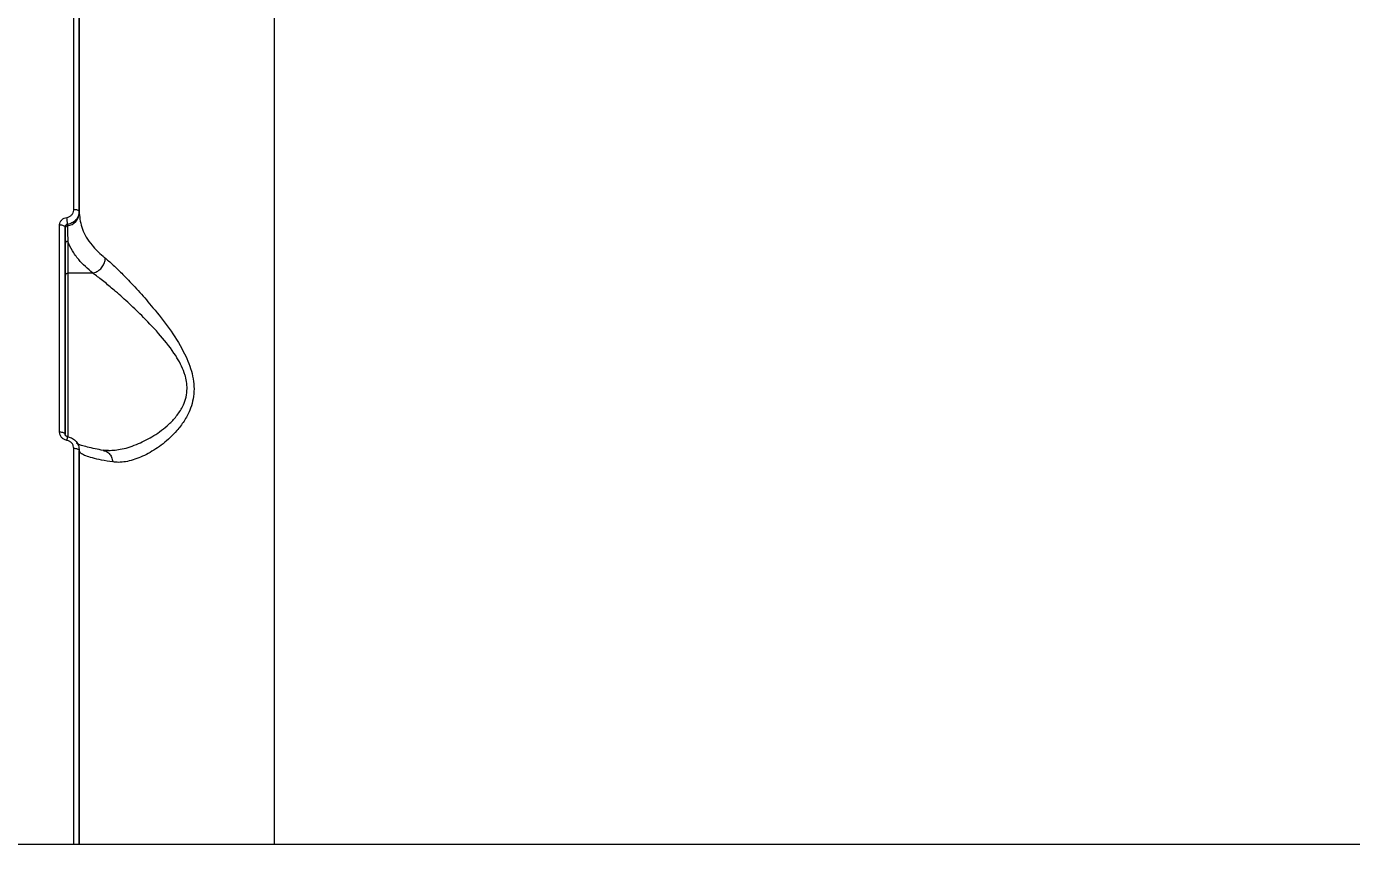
# Model space of a CAD drawing. Header units: millimetres. Extents: x -10881 to 8954, y -8695 to 5624.
# Drawn here: x -4505.8 to -4271.4, y 1703.8 to 1848.7 of the extents above; entities that cross this region are included whole.
import ezdxf

# ---------------------------------------------------------------- set-up
doc = ezdxf.new("R2010")
doc.units = ezdxf.units.MM
for name, color, linetype in [('DIKOM_ОБЪЕКТ', 7, 'Continuous'), ('DIKOM_РАЗМЕР_ЗОНА', 7, 'Continuous'), ('DIKOM_РАЗМЕР_ОБЪЕКТА', 7, 'Continuous')]:
    doc.layers.add(name, color=color, linetype=linetype)
doc.styles.add('style1', font='arial.ttf', dxfattribs={"width": 0.8})
doc.dimstyles.new('1-50', dxfattribs={"dimtxt": 300, "dimasz": 200, "dimexe": 100, "dimexo": 0, "dimgap": 100, "dimtad": 1, "dimtxsty": 'style1', "dimcen": 200, "dimclrd": 7, "dimclre": 7, "dimclrt": 7, "dimadec": 1, "dimazin": 2, "dimtfac": 1, "dimtmove": 0, "dimatfit": 2, "dimfxl": 0, "dimlwd": 25, "dimlwe": 18, "dimarcsym": 0})

# ---------------------------------------------------------------- blocks, each defined once
blk = doc.blocks.new('*D9')
at = {"layer": 'Defpoints', "color": 0, "transparency": 16777216}
for p in [(-9533.99, 4149), (-6877.05, 4149), (-2715.65, -5051.15)]:
    blk.add_point(p, dxfattribs=at)
at = {"layer": 'DIKOM_РАЗМЕР_ОБЪЕКТА', "color": 7, "lineweight": 18, "transparency": 16777216}
for p, q in [((-6877.05, 4149), (-9633.99, 4149)), ((-2715.65, -5051.15), (-9633.99, -5051.15))]:
    blk.add_line(p, q, dxfattribs=at)
at = {"layer": 'DIKOM_РАЗМЕР_ОБЪЕКТА', "color": 7, "lineweight": 25, "transparency": 16777216}
blk.add_line((-9533.99, -4851.15), (-9533.99, 3949), dxfattribs=at)
at = {"layer": 'DIKOM_РАЗМЕР_ОБЪЕКТА', "color": 7, "transparency": 16777216}
for points in [[(-9567.32, 3949), (-9500.66, 3949), (-9533.99, 4149)], [(-9567.32, -4851.15), (-9500.66, -4851.15), (-9533.99, -5051.15)]]:
    blk.add_solid(points, dxfattribs=at)
at = {"layer": 'DIKOM_РАЗМЕР_ОБЪЕКТА', "color": 7, "transparency": 16777216, "insert": (-9787.16, -451.07), "char_height": 300, "attachment_point": 5, "rotation": 90, "style": 'style1'}
blk.add_mtext('9200', dxfattribs=at)
blk = doc.blocks.new('*D10')
at = {"layer": 'Defpoints', "color": 0, "transparency": 16777216}
for p in [(-7152.73, 2730.8), (7385.22, 911.28), (7385.22, -7693.77)]:
    blk.add_point(p, dxfattribs=at)
at = {"layer": 'DIKOM_РАЗМЕР_ОБЪЕКТА', "color": 7, "lineweight": 18, "transparency": 16777216}
for p, q in [((-7152.73, 2730.8), (-7152.73, -7793.77)), ((7385.22, 911.28), (7385.22, -7793.77))]:
    blk.add_line(p, q, dxfattribs=at)
at = {"layer": 'DIKOM_РАЗМЕР_ОБЪЕКТА', "color": 7, "lineweight": 25, "transparency": 16777216}
blk.add_line((-6952.73, -7693.77), (7185.22, -7693.77), dxfattribs=at)
at = {"layer": 'DIKOM_РАЗМЕР_ОБЪЕКТА', "color": 7, "transparency": 16777216}
for points in [[(-6952.73, -7660.43), (-6952.73, -7727.1), (-7152.73, -7693.77)], [(7185.22, -7660.43), (7185.22, -7727.1), (7385.22, -7693.77)]]:
    blk.add_solid(points, dxfattribs=at)
at = {"layer": 'DIKOM_РАЗМЕР_ОБЪЕКТА', "color": 7, "transparency": 16777216, "insert": (116.24, -7440.59), "char_height": 300, "attachment_point": 5, "style": 'style1'}
blk.add_mtext('14500', dxfattribs=at)
blk = doc.blocks.new('*D11')
at = {"layer": 'Defpoints', "color": 0, "transparency": 16777216}
for p in [(-7028.45, 5624.13), (-10431.26, -7165.91), (-2784.83, -7165.91)]:
    blk.add_point(p, dxfattribs=at)
at = {"layer": 'DIKOM_РАЗМЕР_ЗОНА', "color": 7, "lineweight": 18, "transparency": 16777216}
for p, q in [((-7028.45, 5624.13), (-10531.26, 5624.13)), ((-2784.83, -7165.91), (-10531.26, -7165.91))]:
    blk.add_line(p, q, dxfattribs=at)
at = {"layer": 'DIKOM_РАЗМЕР_ЗОНА', "color": 7, "lineweight": 25, "transparency": 16777216}
blk.add_line((-10431.26, 5424.13), (-10431.26, -6965.91), dxfattribs=at)
at = {"layer": 'DIKOM_РАЗМЕР_ЗОНА', "color": 7, "transparency": 16777216}
for points in [[(-10464.6, 5424.13), (-10397.93, 5424.13), (-10431.26, 5624.13)], [(-10464.6, -6965.91), (-10397.93, -6965.91), (-10431.26, -7165.91)]]:
    blk.add_solid(points, dxfattribs=at)
at = {"layer": 'DIKOM_РАЗМЕР_ЗОНА', "color": 7, "transparency": 16777216, "insert": (-10684.43, -770.89), "char_height": 300, "attachment_point": 5, "rotation": 90, "style": 'style1'}
blk.add_mtext('12800', dxfattribs=at)
blk = doc.blocks.new('*D12')
at = {"layer": 'Defpoints', "color": 0, "transparency": 16777216}
for p in [(-9113.32, 3014.05), (8954.2, 2756.48), (8954.2, -8594.51)]:
    blk.add_point(p, dxfattribs=at)
at = {"layer": 'DIKOM_РАЗМЕР_ЗОНА', "color": 7, "lineweight": 18, "transparency": 16777216}
for p, q in [((-9113.32, 3014.05), (-9113.32, -8694.51)), ((8954.2, 2756.48), (8954.2, -8694.51))]:
    blk.add_line(p, q, dxfattribs=at)
at = {"layer": 'DIKOM_РАЗМЕР_ЗОНА', "color": 7, "lineweight": 25, "transparency": 16777216}
blk.add_line((-8913.32, -8594.51), (8754.2, -8594.51), dxfattribs=at)
at = {"layer": 'DIKOM_РАЗМЕР_ЗОНА', "color": 7, "transparency": 16777216}
for points in [[(-8913.32, -8561.18), (-8913.32, -8627.85), (-9113.32, -8594.51)], [(8754.2, -8561.18), (8754.2, -8627.85), (8954.2, -8594.51)]]:
    blk.add_solid(points, dxfattribs=at)
at = {"layer": 'DIKOM_РАЗМЕР_ЗОНА', "color": 7, "transparency": 16777216, "insert": (-79.56, -8341.34), "char_height": 300, "attachment_point": 5, "style": 'style1'}
blk.add_mtext('18000', dxfattribs=at)

msp = doc.modelspace()

# ---------------------------------------------------------------- linework, layer by layer
at = {"layer": 'DIKOM_ОБЪЕКТ', "color": 7, "linetype": 'Continuous', "lineweight": 15}
for p, q in [((-4496.513, 1815.891), (-4496.513, 1815.612)), ((-4499.013, 1812.929), (-4499.013, 1813.144)), ((-4499.013, 1810.144), (-4499.013, 1812.929)), ((-4498.596, 1813.625), (-4498.596, 1813.376)), ((-4499.013, 1804.514), (-4499.013, 1810.144)), ((-4498.513, 1810.597), (-4498.513, 1804.967)), ((-4494.108, 1804.967), (-4498.513, 1804.967)), ((-4499.013, 1794.381), (-4499.013, 1794.544)), ((-4498.596, 1776.045), (-4498.597, 1776.05)), ((-4491.498, 1773.558), (-4491.339, 1773.576)), ((-3761.35, 1703.825), (-6067.666, 1703.825))]:
    msp.add_line(p, q, dxfattribs=at)
at = {"layer": 'DIKOM_ОБЪЕКТ', "color": 7, "linetype": 'Continuous', "lineweight": 15, "flags": 128}
for points in [[(-4462.011, 1942.153), (-4462.011, 1923.612), (-4462.011, 1904.904), (-4462.011, 1886.035), (-4462.011, 1867.01), (-4462.011, 1847.835), (-4462.011, 1828.517), (-4462.011, 1809.062), (-4462.011, 1789.476), (-4462.011, 1769.765), (-4462.011, 1749.936), (-4462.011, 1729.994), (-4462.011, 1709.946), (-4462.011, 1703.825)], [(-4497.472, 1816.236), (-4497.472, 1829.127), (-4497.472, 1841.962), (-4497.472, 1854.74), (-4497.472, 1867.458), (-4497.472, 1880.115), (-4497.472, 1892.71), (-4497.472, 1905.241), (-4497.472, 1917.706)], [(-4496.513, 1917.277), (-4496.513, 1904.822), (-4496.513, 1892.302), (-4496.513, 1879.717), (-4496.513, 1867.07), (-4496.513, 1854.362), (-4496.513, 1841.595), (-4496.513, 1828.771), (-4496.513, 1815.891)], [(-4496.513, 1815.612), (-4496.513, 1828.519), (-4496.513, 1841.369), (-4496.513, 1854.162), (-4496.513, 1866.896), (-4496.513, 1879.568), (-4496.513, 1892.178), (-4496.513, 1904.723), (-4496.513, 1917.203)], [(-4496.513, 1815.891), (-4496.531, 1815.957), (-4496.585, 1816.02), (-4496.673, 1816.079), (-4496.792, 1816.13), (-4496.936, 1816.173), (-4497.102, 1816.206), (-4497.283, 1816.227), (-4497.472, 1816.236)], [(-4499.978, 1776.819), (-4499.978, 1781.425), (-4499.978, 1786.024), (-4499.978, 1790.618), (-4499.978, 1795.205), (-4499.978, 1799.785), (-4499.978, 1804.359), (-4499.978, 1808.927), (-4499.978, 1813.488)], [(-4499.013, 1813.144), (-4499.031, 1813.21), (-4499.086, 1813.273), (-4499.174, 1813.331), (-4499.294, 1813.383), (-4499.44, 1813.426), (-4499.606, 1813.458), (-4499.788, 1813.479), (-4499.978, 1813.488)], [(-4499.013, 1813.144), (-4499.013, 1808.587), (-4499.013, 1804.023), (-4499.013, 1799.453), (-4499.013, 1794.876), (-4499.013, 1790.293), (-4499.013, 1785.704), (-4499.013, 1781.108), (-4499.013, 1776.506)], [(-4499.013, 1794.467), (-4499.013, 1795.56), (-4499.013, 1797.82), (-4499.013, 1799.893), (-4499.013, 1801.728), (-4499.013, 1803.281), (-4499.013, 1804.514)], [(-4498.513, 1804.967), (-4498.513, 1803.771), (-4498.513, 1802.278), (-4498.513, 1800.519), (-4498.513, 1798.533), (-4498.513, 1796.362), (-4498.513, 1794.055), (-4498.513, 1791.661), (-4498.513, 1789.232), (-4498.513, 1786.82), (-4498.513, 1784.478), (-4498.513, 1782.257), (-4498.513, 1780.205), (-4498.513, 1778.366), (-4498.513, 1776.781), (-4498.513, 1775.938)], [(-4499.013, 1785.544), (-4499.013, 1785.545), (-4499.013, 1785.746), (-4499.013, 1786.296), (-4499.013, 1787.149), (-4499.013, 1788.237), (-4499.013, 1789.472), (-4499.013, 1790.752), (-4499.013, 1791.976), (-4499.013, 1793.042), (-4499.013, 1793.866), (-4499.013, 1794.381)], [(-4499.013, 1776.306), (-4499.013, 1777.584), (-4499.013, 1779.29), (-4499.013, 1781.255), (-4499.013, 1783.433), (-4499.013, 1785.584)], [(-4499.013, 1776.506), (-4499.031, 1776.566), (-4499.086, 1776.623), (-4499.174, 1776.677), (-4499.294, 1776.724), (-4499.439, 1776.763), (-4499.606, 1776.792), (-4499.788, 1776.811), (-4499.978, 1776.819)], [(-4496.513, 1773.622), (-4496.531, 1773.681), (-4496.585, 1773.738), (-4496.673, 1773.79), (-4496.792, 1773.837), (-4496.936, 1773.876), (-4497.102, 1773.905), (-4497.283, 1773.924), (-4497.472, 1773.932)], [(-4497.472, 1703.825), (-4497.472, 1707.622), (-4497.472, 1720.972), (-4497.472, 1734.28), (-4497.472, 1747.544), (-4497.472, 1760.762), (-4497.472, 1773.932)], [(-4496.513, 1773.622), (-4496.513, 1760.462), (-4496.513, 1747.255), (-4496.513, 1734.002), (-4496.513, 1720.705), (-4496.513, 1707.366), (-4496.513, 1703.825)], [(-4496.513, 1703.825), (-4496.513, 1707.163), (-4496.513, 1720.529), (-4496.513, 1733.852), (-4496.513, 1747.131), (-4496.513, 1760.365), (-4496.513, 1773.55)]]:
    msp.add_lwpolyline(points, dxfattribs=at)
at = {"layer": 'DIKOM_ОБЪЕКТ', "color": 7, "linetype": 'Continuous', "lineweight": 15}
for centre, radius, start, end in [((-4505.708, 1813.51), 7.113, 0.92645, 10.97113), ((-4498.856, 1815.707), 2.345, 276.36912, 357.67069), ((-4498.544, 1812.91), 0.469, 96.36912, 177.67069), ((-4498.535, 1810.119), 0.478, 87.34278, 177.07002), ((-4498.535, 1804.489), 0.478, 87.34477, 177.06907), ((-4490.178, 1774.097), 8.642, 166.93685, 171.48862)]:
    msp.add_arc(centre, radius, start, end, dxfattribs=at)
for points, knots in [([(-4132.614, 1753.818), (-4132.624, 1756.319), (-4132.645, 1761.59), (-4133.614, 1769.627), (-4135.186, 1777.921), (-4137.46, 1786.216), (-4140.407, 1794.489), (-4144.053, 1802.747), (-4148.391, 1810.953), (-4153.43, 1819.098), (-4158.972, 1826.887), (-4164.937, 1834.313), (-4171.25, 1841.382), (-4178.107, 1848.329), (-4185.028, 1854.707), (-4191.879, 1860.526), (-4198.564, 1865.816), (-4205.581, 1871), (-4214.584, 1877.218), (-4224.67, 1883.594), (-4235.916, 1890.065), (-4246.363, 1895.623), (-4257.244, 1900.974), (-4267.824, 1905.782), (-4277.982, 1910.075), (-4287.648, 1913.902), (-4297.557, 1917.571), (-4309.997, 1921.873), (-4324.137, 1926.323), (-4340.079, 1930.8), (-4355.355, 1934.645), (-4370.983, 1938.142), (-4386.903, 1941.275), (-4403.079, 1944.04), (-4419.487, 1946.421), (-4436.113, 1948.454), (-4447.34, 1949.481), (-4452.959, 1949.996)], [0, 0, 0, 0, 0.0266936, 0.0562694, 0.0859898, 0.1157619, 0.1458432, 0.1759783, 0.2064281, 0.2369338, 0.2675929, 0.2953731, 0.3231533, 0.3511052, 0.379057, 0.4016499, 0.4242427, 0.4469277, 0.4696128, 0.5076941, 0.5354082, 0.5631224, 0.5910077, 0.618893, 0.6414317, 0.6639705, 0.686601, 0.7092316, 0.7472211, 0.7786569, 0.8101548, 0.8417467, 0.8734016, 0.9049407, 0.9365426, 0.9682394, 1, 1, 1, 1]), ([(-4499.978, 1813.488), (-4499.978, 1813.516), (-4499.974, 1813.701), (-4499.888, 1814.042), (-4499.615, 1814.443), (-4499.215, 1814.746), (-4498.889, 1814.824), (-4498.725, 1814.863)], [0, 0, 0, 0, 0.0426165, 0.282457, 0.5216215, 0.7607575, 1, 1, 1, 1]), ([(-4498.725, 1814.863), (-4498.562, 1814.902), (-4498.235, 1814.98), (-4497.836, 1815.283), (-4497.562, 1815.683), (-4497.477, 1816.023), (-4497.473, 1816.209), (-4497.472, 1816.236)], [0, 0, 0, 0, 0.2393873, 0.4786703, 0.7179146, 0.9577109, 1, 1, 1, 1]), ([(-4496.513, 1815.891), (-4496.514, 1815.845), (-4496.52, 1815.541), (-4496.663, 1814.982), (-4497.117, 1814.322), (-4497.782, 1813.822), (-4498.325, 1813.69), (-4498.596, 1813.625)], [0, 0, 0, 0, 0.0422597, 0.2819829, 0.5212715, 0.7606222, 1, 1, 1, 1]), ([(-4496.513, 1815.612), (-4496.406, 1814.662), (-4496.189, 1812.734), (-4494.574, 1810.167), (-4492.931, 1808.489), (-4492.029, 1807.745), (-4491.893, 1807.633)], [0, 0, 0, 0, 0.3434989, 0.6969397, 0.9545307, 1, 1, 1, 1]), ([(-4498.596, 1813.625), (-4498.651, 1813.612), (-4498.759, 1813.587), (-4498.893, 1813.482), (-4498.983, 1813.341), (-4499.012, 1813.22), (-4499.013, 1813.154), (-4499.013, 1813.144)], [0, 0, 0, 0, 0.2368888, 0.4742431, 0.7137485, 0.9566078, 1, 1, 1, 1]), ([(-4498.596, 1813.376), (-4498.596, 1813.236), (-4498.594, 1812.532), (-4498.568, 1811.593), (-4498.525, 1810.812), (-4498.513, 1810.597)], [0, 0, 0, 0, 0.1533124, 0.7665831, 1, 1, 1, 1]), ([(-4494.108, 1804.967), (-4495.001, 1805.762), (-4496.452, 1807.056), (-4497.803, 1808.963), (-4498.276, 1810.051), (-4498.513, 1810.597)], [0, 0, 0, 0, 0.4427007, 0.7201669, 1, 1, 1, 1]), ([(-4494.101, 1804.968), (-4493.853, 1805.048), (-4493.355, 1805.21), (-4492.693, 1805.749), (-4492.19, 1806.436), (-4491.964, 1807.055), (-4491.903, 1807.454), (-4491.896, 1807.591), (-4491.893, 1807.633)], [0, 0, 0, 0, 0.2204855, 0.440971, 0.6614568, 0.8819434, 0.9635568, 1, 1, 1, 1]), ([(-4491.893, 1807.633), (-4491.765, 1807.527), (-4491.135, 1807.002), (-4489.895, 1805.864), (-4487.985, 1803.952), (-4485.816, 1801.628), (-4483.277, 1798.685), (-4480.565, 1795.256), (-4478.151, 1791.493), (-4476.746, 1788.257), (-4476.241, 1785.829), (-4476.157, 1784.019), (-4476.406, 1782.288), (-4476.984, 1780.501), (-4477.933, 1778.742), (-4479.51, 1776.689), (-4481.658, 1774.69), (-4484.333, 1772.951), (-4487.01, 1771.81), (-4489.114, 1771.417), (-4490.236, 1771.521), (-4490.574, 1771.552)], [0, 0, 0, 0, 0.0134548, 0.0663225, 0.1192318, 0.1832736, 0.2473511, 0.3264803, 0.4053655, 0.4678604, 0.4990969, 0.5303035, 0.5614421, 0.5926229, 0.6345138, 0.6764891, 0.7480853, 0.8197602, 0.8939587, 0.9680653, 1, 1, 1, 1]), ([(-4494.101, 1804.968), (-4494.103, 1804.967), (-4494.105, 1804.967), (-4494.108, 1804.967), (-4494.108, 1804.967)], [0, 0, 0, 0, 0.6959458, 1, 1, 1, 1]), ([(-4491.339, 1773.576), (-4490.549, 1773.631), (-4488.853, 1773.748), (-4486.103, 1774.697), (-4483.274, 1776.148), (-4480.992, 1777.831), (-4479.297, 1779.606), (-4478.287, 1781.105), (-4477.654, 1782.666), (-4477.33, 1784.474), (-4477.529, 1786.101), (-4478.187, 1788.203), (-4479.535, 1790.743), (-4482.106, 1794), (-4484.946, 1796.999), (-4487.647, 1799.593), (-4489.936, 1801.647), (-4491.973, 1803.363), (-4493.286, 1804.384), (-4493.968, 1804.873), (-4494.101, 1804.967), (-4494.101, 1804.968)], [0, 0, 0, 0, 0.0702308, 0.1506545, 0.2254294, 0.3018294, 0.3439377, 0.3869745, 0.4167611, 0.4476941, 0.4960941, 0.508002, 0.5704909, 0.6516298, 0.7359294, 0.8038531, 0.8729362, 0.9288855, 0.9858365, 0.9999663, 1, 1, 1, 1]), ([(-4498.725, 1775.376), (-4498.745, 1775.38), (-4498.929, 1775.413), (-4499.271, 1775.546), (-4499.661, 1775.878), (-4499.927, 1776.321), (-4499.961, 1776.653), (-4499.978, 1776.819)], [0, 0, 0, 0, 0.027856, 0.2650195, 0.5077103, 0.7539625, 1, 1, 1, 1]), ([(-4498.595, 1776.055), (-4498.626, 1776.06), (-4498.708, 1776.073), (-4498.826, 1776.14), (-4498.934, 1776.246), (-4499.005, 1776.375), (-4499.003, 1776.464), (-4499.001, 1776.507)], [0, 0, 0, 0, 0.1140264, 0.3018124, 0.5107163, 0.7626991, 1, 1, 1, 1]), ([(-4497.472, 1773.932), (-4497.489, 1774.098), (-4497.523, 1774.43), (-4497.789, 1774.874), (-4498.179, 1775.206), (-4498.521, 1775.339), (-4498.706, 1775.372), (-4498.725, 1775.376)], [0, 0, 0, 0, 0.2457883, 0.4917905, 0.7342879, 0.9715254, 1, 1, 1, 1]), ([(-4498.596, 1776.045), (-4498.563, 1776.039), (-4498.256, 1775.983), (-4497.689, 1775.76), (-4497.041, 1775.204), (-4496.598, 1774.46), (-4496.541, 1773.901), (-4496.513, 1773.622)], [0, 0, 0, 0, 0.0286324, 0.2670867, 0.510146, 0.7556544, 1, 1, 1, 1]), ([(-4492.248, 1773.603), (-4492.75, 1773.695), (-4493.819, 1773.891), (-4495.098, 1774.195), (-4496.091, 1774.489), (-4496.704, 1774.72), (-4497.005, 1774.88), (-4497.008, 1774.882), (-4497.009, 1774.883)], [0, 0, 0, 0, 0.1823512, 0.3878761, 0.5897632, 0.76, 0.9110897, 1, 1, 1, 1]), ([(-4490.574, 1771.552), (-4491.264, 1771.666), (-4492.65, 1771.896), (-4494.215, 1772.258), (-4495.39, 1772.628), (-4496.303, 1773.057), (-4496.435, 1773.367), (-4496.513, 1773.55)], [0, 0, 0, 0, 0.1872854, 0.3765509, 0.5570061, 0.7391968, 1, 1, 1, 1]), ([(-4492.254, 1773.565), (-4492.165, 1773.557), (-4491.838, 1773.528), (-4491.338, 1773.189), (-4490.849, 1772.598), (-4490.651, 1772.041), (-4490.589, 1771.686), (-4490.579, 1771.599), (-4490.574, 1771.552)], [0, 0, 0, 0, 0.1007498, 0.3718223, 0.6428953, 0.9139692, 0.9543974, 1, 1, 1, 1]), ([(-4491.338, 1773.571), (-4491.38, 1773.567), (-4491.721, 1773.534), (-4491.981, 1773.592), (-4492.209, 1773.643)], [0, 0, 0, 0, 0.1203425, 1, 1, 1, 1])]:
    msp.add_open_spline(points, degree=3, knots=knots, dxfattribs=at)

# ---------------------------------------------------------------- dimensions: what is measured, and where the dimension line sits
at = {"layer": 'DIKOM_РАЗМЕР_ЗОНА'}
dim = msp.add_linear_dim(base=(-10431.262, -7165.906), p1=(-7028.448, 5624.134), p2=(-2784.833, -7165.906), angle=90, text='12800', dimstyle='1-50', dxfattribs=at)
dim.commit()
dim.dimension.update_dxf_attribs({"geometry": '*D11', "text_midpoint": (-10431.262, -770.886), "dimtype": 160})
dim = msp.add_linear_dim(base=(8954.2, -8594.513), p1=(-9113.319, 3014.045), p2=(8954.2, 2756.48), text='18000', dimstyle='1-50', dxfattribs=at)
dim.commit()
dim.dimension.update_dxf_attribs({"geometry": '*D12', "text_midpoint": (-79.559, -8594.513), "dimtype": 160})
at = {"layer": 'DIKOM_РАЗМЕР_ОБЪЕКТА'}
dim = msp.add_linear_dim(base=(-9533.989, 4149.001), p1=(-2715.652, -5051.147), p2=(-6877.054, 4149.001), angle=90, text='9200', dimstyle='1-50', dxfattribs=at)
dim.commit()
dim.dimension.update_dxf_attribs({"geometry": '*D9', "text_midpoint": (-9533.989, -451.073), "dimtype": 160})
dim = msp.add_linear_dim(base=(7385.217, -7693.766), p1=(-7152.73, 2730.795), p2=(7385.217, 911.281), text='14500', dimstyle='1-50', dxfattribs=at)
dim.commit()
dim.dimension.update_dxf_attribs({"geometry": '*D10', "text_midpoint": (116.244, -7693.766), "dimtype": 160})

doc.saveas('drawing.dxf')
